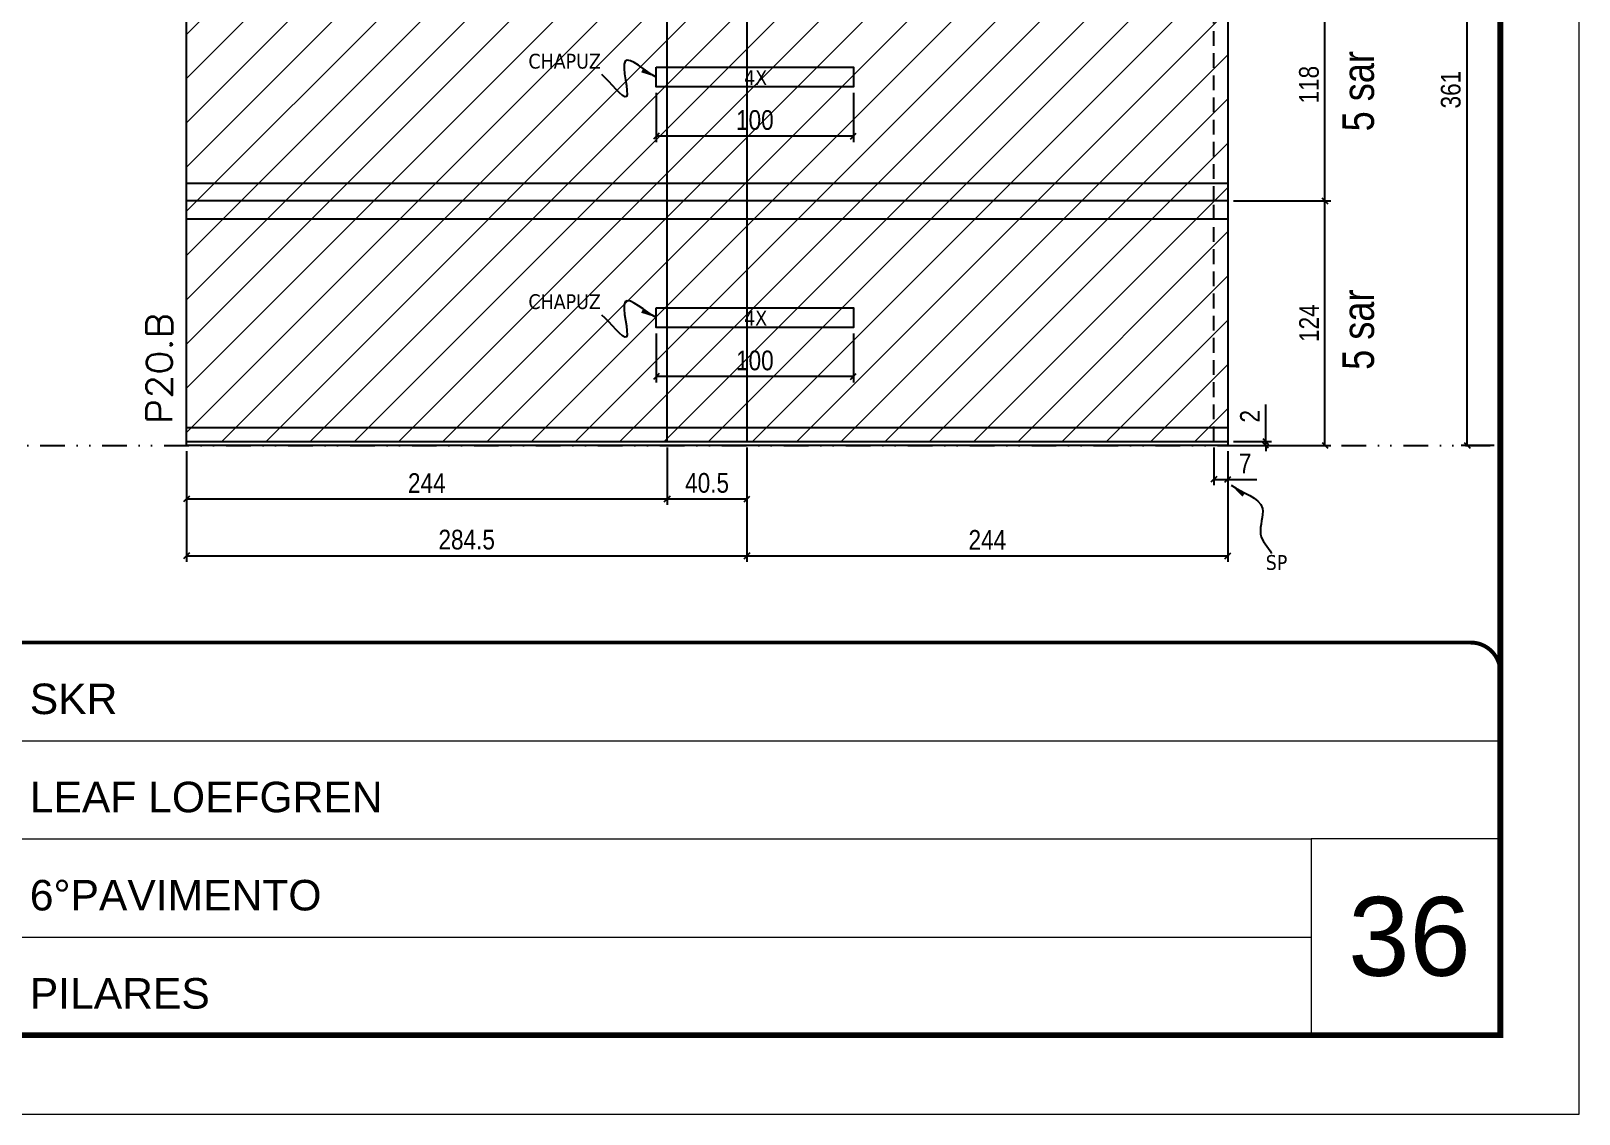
# Model space of a CAD drawing. Extents: x 14400 to 27878, y -21631 to 6985.
# Drawn here: x 19868 to 20653, y -3254 to -2704 of the extents above; entities that cross this region are included whole.
import ezdxf

# ---------------------------------------------------------------- set-up
doc = ezdxf.new("R2010")
doc.units = 0
for name, pattern in [('CONTINUO', [0]), ('DASHED', [0.75, 0.5, -0.25]), ('DIVIDE2', [0.625, 0.25, -0.125, 0, -0.125, 0, -0.125]), ('HIDDEN', [0.375, 0.25, -0.125])]:
    doc.linetypes.add(name, pattern=pattern)
for name, color, linetype, lineweight in [('CARIMBO', 255, 'Continuous', 9), ('Folhas', 255, 'Continuous', 9), ('Hachura', 251, 'Continuous', 9), ('SARRAFO DE PRESSAO', 251, 'DASHED', 9), ('Texto Seção', 7, 'Continuous', 15)]:
    doc.layers.add(name, color=color, linetype=linetype, lineweight=lineweight)
for name, color, linetype in [('COTA', 241, 'Continuous'), ('NOMENCLATURA', 7, 'Continuous'), ('Nível', 160, 'Continuous'), ('Painéis', 200, 'Continuous'), ('SARR_2.2x10', 60, 'Continuous'), ('SARR_2.2x7', 40, 'Continuous'), ('Sarrafo de Pressão', 42, 'HIDDEN'), ('texto', 7, 'Continuous')]:
    doc.layers.add(name, color=color, linetype=linetype)
doc.styles.add('ARIAL', font='arial.ttf')
doc.styles.add('ARIAL_NARROW', font='ARIALN.TTF', dxfattribs={"height": 0.2})
doc.styles.add('COTA TECNICA', font='techl___.ttf', dxfattribs={"height": 10})
doc.styles.add('COTA TECNICA-50', font='techl___.ttf', dxfattribs={"height": 10})
doc.styles.add('REGUA-120', font='ROMANS.shx', dxfattribs={"height": 15})
doc.styles.get("Standard").update_dxf_attribs({"font": 'arial.ttf'})
doc.dimstyles.new('COTA PAINEL-50', dxfattribs={"dimtxt": 10, "dimasz": 3, "dimexe": 3, "dimexo": 3, "dimgap": 3, "dimtad": 1, "dimdec": 1, "dimzin": 12, "dimdsep": 46, "dimtxsty": 'COTA TECNICA-50', "dimblk1": 'OBLIQUE', "dimblk2": 'OBLIQUE', "dimsah": 1, "dimcen": 0.9, "dimclrd": 4, "dimclre": 4, "dimclrt": 240, "dimadec": 1, "dimazin": 3, "dimtfac": 1, "dimtdec": 1, "dimtmove": 0, "dimatfit": 3, "dimfxl": 1, "dimtolj": 1, "dimtzin": 12, "dimarcsym": 0})
doc.dimstyles.new('PAINEL', dxfattribs={"dimtxt": 10, "dimasz": 3, "dimexe": 3, "dimexo": 3, "dimgap": 3, "dimtad": 1, "dimdec": 1, "dimzin": 12, "dimdsep": 46, "dimtxsty": 'COTA TECNICA', "dimblk1": 'OBLIQUE', "dimblk2": 'OBLIQUE', "dimsah": 1, "dimcen": 0.9, "dimclrd": 4, "dimclre": 4, "dimclrt": 240, "dimadec": 1, "dimazin": 3, "dimtfac": 1, "dimtdec": 1, "dimtmove": 0, "dimatfit": 3, "dimfxl": 1, "dimtolj": 1, "dimtzin": 12, "dimarcsym": 0})
doc.dimstyles.get("Standard").update_dxf_attribs({"dimtxt": 0.18, "dimasz": 0.18, "dimexe": 0.18, "dimexo": 0.0625, "dimgap": 0.09, "dimtad": 0, "dimtih": 1, "dimtoh": 1, "dimdec": 4, "dimzin": 0, "dimdsep": 46, "dimtxsty": 'Standard', "dimcen": 0.09, "dimadec": 0, "dimazin": 0, "dimtfac": 1, "dimtdec": 4, "dimtofl": 0, "dimtmove": 0, "dimatfit": 3, "dimfxl": 1, "dimtolj": 1, "dimtzin": 0, "dimarcsym": 0})

# ---------------------------------------------------------------- blocks, each defined once
blk = doc.blocks.new('9999999999')
at = {"color": 30, "linetype": 'CONTINUO'}
for p, q in [((98564.56, 34379.64), (99583.98, 34379.64)), ((98564.56, 34329.83), (99487.98, 34329.83)), ((99583.98, 34329.83), (99487.98, 34329.83)), ((99487.98, 34329.83), (99487.98, 34230.21)), ((98564.56, 34280.02), (99487.98, 34280.02))]:
    blk.add_line(p, q, dxfattribs=at)
at = {"color": 30, "linetype": 'CONTINUO', "const_width": 2}
blk.add_lwpolyline([(99583.98, 34230.21), (99583.98, 34414.45, 0.414214), (99568.98, 34429.45), (98228.98, 34429.45, 0.414214), (98213.98, 34414.45), (98213.98, 34245.21, 0.414214), (98228.98, 34230.21), (99583.98, 34230.21)], format="xyb", dxfattribs=at)
at = {"layer": 'Folhas'}
blk.add_lwpolyline([(98138.98, 34190.21), (99623.98, 34190.21), (99623.98, 35240.21), (98138.98, 35240.21)], close=True, dxfattribs=at)
at = {"layer": 'Folhas', "color": 30, "const_width": 3}
blk.add_lwpolyline([(98213.98, 34230.21), (99583.98, 34230.21), (99583.98, 35200.21), (98213.98, 35200.21)], close=True, dxfattribs=at)
at = {"color": 7, "linetype": 'Continuous', "ltscale": 5, "style": 'ARIAL'}
for s, height, p in [('SKR', 15.483, (98837.68, 34393.13)), ('LEAF LOEFGREN', 15.4829, (98837.68, 34343.32)), ('6°PAVIMENTO', 15.4829, (98837.68, 34293.51)), ('PILARES', 15.483, (98837.68, 34243.7))]:
    blk.add_text(s, height=height, dxfattribs=at).set_placement(p)
blk = doc.blocks.new('_Oblique')
at = {"color": 0, "linetype": 'ByBlock', "lineweight": -2}
blk.add_line((-0.5, -0.5), (0.5, 0.5), dxfattribs=at)
blk = doc.blocks.new('*D3401')
at = {"layer": 'COTA', "color": 4, "lineweight": -2, "transparency": 16777216}
for p, q in [((20468.16, -2915.59), (20468.16, -2934.83)), ((20475.16, -2917.59), (20475.16, -2934.83)), ((20468.16, -2931.83), (20475.16, -2931.83)), ((20475.16, -2931.83), (20489.89, -2931.83))]:
    blk.add_line(p, q, dxfattribs=at)
at = {"layer": 'Defpoints', "color": 0, "transparency": 16777216}
for p in [(20468.16, -2912.59), (20475.16, -2914.59), (20475.16, -2931.83)]:
    blk.add_point(p, dxfattribs=at)
at = {"layer": 'COTA', "color": 4, "lineweight": -2, "transparency": 16777216, "xscale": 3, "yscale": 3, "zscale": 3, "rotation": 180}
blk.add_blockref('_Oblique', (20468.16, -2931.83), dxfattribs=at)
at = {"layer": 'COTA', "color": 4, "lineweight": -2, "transparency": 16777216, "xscale": 3, "yscale": 3, "zscale": 3}
blk.add_blockref('_Oblique', (20475.16, -2931.83), dxfattribs=at)
at = {"layer": 'COTA', "color": 240, "transparency": 16777216, "insert": (20484.02, -2923.76), "char_height": 10, "attachment_point": 5, "style": 'COTA TECNICA-50'}
blk.add_mtext('\\A1;7', dxfattribs=at)
blk = doc.blocks.new('*D3402')
at = {"layer": 'COTA', "color": 4, "lineweight": -2, "transparency": 16777216}
for p, q in [((20494.42, -2912.59), (20494.42, -2893.79)), ((20478.16, -2912.59), (20497.42, -2912.59)), ((20478.16, -2914.59), (20497.42, -2914.59)), ((20494.42, -2914.59), (20494.42, -2912.59)), ((20494.42, -2914.59), (20494.42, -2917.59))]:
    blk.add_line(p, q, dxfattribs=at)
at = {"layer": 'Defpoints', "color": 0, "transparency": 16777216}
for p in [(20475.16, -2912.59), (20475.16, -2914.59), (20494.42, -2914.59)]:
    blk.add_point(p, dxfattribs=at)
at = {"layer": 'COTA', "color": 4, "lineweight": -2, "transparency": 16777216, "xscale": 3, "yscale": 3, "zscale": 3}
for p, rotation in [((20494.42, -2912.59), 270), ((20494.42, -2914.59), 90)]:
    blk.add_blockref('_Oblique', p, dxfattribs=dict(at, rotation=rotation))
at = {"layer": 'COTA', "color": 240, "transparency": 16777216, "insert": (20486.42, -2899.84), "char_height": 10, "attachment_point": 5, "rotation": 90, "style": 'COTA TECNICA-50'}
blk.add_mtext('\\A1;2', dxfattribs=at)
blk = doc.blocks.new('*D3403')
at = {"layer": 'COTA', "color": 4, "lineweight": -2, "transparency": 16777216}
for p, q in [((20478.16, -2790.59), (20527.52, -2790.59)), ((20524.52, -2914.59), (20524.52, -2790.59)), ((20478.16, -2914.59), (20527.52, -2914.59))]:
    blk.add_line(p, q, dxfattribs=at)
at = {"layer": 'Defpoints', "color": 0, "transparency": 16777216}
for p in [(20475.16, -2790.59), (20524.52, -2790.59), (20475.16, -2914.59)]:
    blk.add_point(p, dxfattribs=at)
at = {"layer": 'COTA', "color": 4, "lineweight": -2, "transparency": 16777216, "xscale": 3, "yscale": 3, "zscale": 3}
for p, rotation in [((20524.52, -2790.59), 90), ((20524.52, -2914.59), 270)]:
    blk.add_blockref('_Oblique', p, dxfattribs=dict(at, rotation=rotation))
at = {"layer": 'COTA', "color": 240, "transparency": 16777216, "insert": (20516.45, -2852.59), "char_height": 10, "attachment_point": 5, "rotation": 90, "style": 'COTA TECNICA'}
blk.add_mtext('\\A1;124', dxfattribs=at)
blk = doc.blocks.new('*D3404')
at = {"layer": 'COTA', "color": 4, "linetype": 'ByBlock', "lineweight": -2, "transparency": 16777216}
for p, q in [((20185.16, -2857.75), (20185.16, -2882.67)), ((20285.16, -2857.75), (20285.16, -2882.67)), ((20285.16, -2879.67), (20185.16, -2879.67))]:
    blk.add_line(p, q, dxfattribs=at)
at = {"layer": 'Defpoints', "color": 0, "linetype": 'ByBlock', "transparency": 16777216}
for p in [(20185.16, -2854.75), (20285.16, -2854.75), (20185.16, -2879.67)]:
    blk.add_point(p, dxfattribs=at)
at = {"layer": 'COTA', "color": 4, "linetype": 'ByBlock', "lineweight": -2, "transparency": 16777216, "xscale": 3, "yscale": 3, "zscale": 3, "rotation": 180}
blk.add_blockref('_Oblique', (20185.16, -2879.67), dxfattribs=at)
at = {"layer": 'COTA', "color": 4, "linetype": 'ByBlock', "lineweight": -2, "transparency": 16777216, "xscale": 3, "yscale": 3, "zscale": 3}
blk.add_blockref('_Oblique', (20285.16, -2879.67), dxfattribs=at)
at = {"layer": 'COTA', "color": 240, "linetype": 'ByBlock', "transparency": 16777216, "insert": (20235.16, -2871.57), "char_height": 10, "attachment_point": 5, "style": 'COTA TECNICA'}
blk.add_mtext('\\A1;100', dxfattribs=at)
blk = doc.blocks.new('*D3405')
at = {"layer": 'COTA', "color": 4, "lineweight": -2, "transparency": 16777216}
for p, q in [((19946.66, -2917.59), (19946.66, -2973.61)), ((20231.16, -2915.59), (20231.16, -2973.61)), ((19946.66, -2970.61), (20231.16, -2970.61))]:
    blk.add_line(p, q, dxfattribs=at)
at = {"layer": 'Defpoints', "color": 0, "transparency": 16777216}
for p in [(19946.66, -2914.59), (20231.16, -2912.59), (20231.16, -2970.61)]:
    blk.add_point(p, dxfattribs=at)
at = {"layer": 'COTA', "color": 4, "lineweight": -2, "transparency": 16777216, "xscale": 3, "yscale": 3, "zscale": 3, "rotation": 180}
blk.add_blockref('_Oblique', (19946.66, -2970.61), dxfattribs=at)
at = {"layer": 'COTA', "color": 4, "lineweight": -2, "transparency": 16777216, "xscale": 3, "yscale": 3, "zscale": 3}
blk.add_blockref('_Oblique', (20231.16, -2970.61), dxfattribs=at)
at = {"layer": 'COTA', "color": 240, "transparency": 16777216, "insert": (20088.91, -2962.48), "char_height": 10, "attachment_point": 5, "style": 'COTA TECNICA'}
blk.add_mtext('\\A1;284.5', dxfattribs=at)
blk = doc.blocks.new('*D3406')
at = {"layer": 'COTA', "color": 4, "lineweight": -2, "transparency": 16777216}
for p, q in [((20231.16, -2915.59), (20231.16, -2973.61)), ((20475.16, -2917.59), (20475.16, -2973.61)), ((20231.16, -2970.61), (20475.16, -2970.61))]:
    blk.add_line(p, q, dxfattribs=at)
at = {"layer": 'Defpoints', "color": 0, "transparency": 16777216}
for p in [(20231.16, -2912.59), (20475.16, -2914.59), (20475.16, -2970.61)]:
    blk.add_point(p, dxfattribs=at)
at = {"layer": 'COTA', "color": 4, "lineweight": -2, "transparency": 16777216, "xscale": 3, "yscale": 3, "zscale": 3, "rotation": 180}
blk.add_blockref('_Oblique', (20231.16, -2970.61), dxfattribs=at)
at = {"layer": 'COTA', "color": 4, "lineweight": -2, "transparency": 16777216, "xscale": 3, "yscale": 3, "zscale": 3}
blk.add_blockref('_Oblique', (20475.16, -2970.61), dxfattribs=at)
at = {"layer": 'COTA', "color": 240, "transparency": 16777216, "insert": (20353.16, -2962.54), "char_height": 10, "attachment_point": 5, "style": 'COTA TECNICA'}
blk.add_mtext('\\A1;244', dxfattribs=at)
blk = doc.blocks.new('*D3407')
at = {"layer": 'COTA', "color": 4, "lineweight": -2, "transparency": 16777216}
for p, q in [((19946.66, -2917.59), (19946.66, -2944.8)), ((20190.66, -2915.59), (20190.66, -2944.8)), ((19946.66, -2941.8), (20190.66, -2941.8))]:
    blk.add_line(p, q, dxfattribs=at)
at = {"layer": 'Defpoints', "color": 0, "transparency": 16777216}
for p in [(19946.66, -2914.59), (20190.66, -2912.59), (20190.66, -2941.8)]:
    blk.add_point(p, dxfattribs=at)
at = {"layer": 'COTA', "color": 4, "lineweight": -2, "transparency": 16777216, "xscale": 3, "yscale": 3, "zscale": 3, "rotation": 180}
blk.add_blockref('_Oblique', (19946.66, -2941.8), dxfattribs=at)
at = {"layer": 'COTA', "color": 4, "lineweight": -2, "transparency": 16777216, "xscale": 3, "yscale": 3, "zscale": 3}
blk.add_blockref('_Oblique', (20190.66, -2941.8), dxfattribs=at)
at = {"layer": 'COTA', "color": 240, "transparency": 16777216, "insert": (20068.66, -2933.73), "char_height": 10, "attachment_point": 5, "style": 'COTA TECNICA'}
blk.add_mtext('\\A1;244', dxfattribs=at)
blk = doc.blocks.new('*D3408')
at = {"layer": 'COTA', "color": 4, "lineweight": -2, "transparency": 16777216}
for p, q in [((20190.66, -2915.59), (20190.66, -2944.8)), ((20231.16, -2915.59), (20231.16, -2944.8)), ((20190.66, -2941.8), (20231.16, -2941.8))]:
    blk.add_line(p, q, dxfattribs=at)
at = {"layer": 'Defpoints', "color": 0, "transparency": 16777216}
for p in [(20190.66, -2912.59), (20231.16, -2912.59), (20231.16, -2941.8)]:
    blk.add_point(p, dxfattribs=at)
at = {"layer": 'COTA', "color": 4, "lineweight": -2, "transparency": 16777216, "xscale": 3, "yscale": 3, "zscale": 3, "rotation": 180}
blk.add_blockref('_Oblique', (20190.66, -2941.8), dxfattribs=at)
at = {"layer": 'COTA', "color": 4, "lineweight": -2, "transparency": 16777216, "xscale": 3, "yscale": 3, "zscale": 3}
blk.add_blockref('_Oblique', (20231.16, -2941.8), dxfattribs=at)
at = {"layer": 'COTA', "color": 240, "transparency": 16777216, "insert": (20210.91, -2933.69), "char_height": 10, "attachment_point": 5, "style": 'COTA TECNICA'}
blk.add_mtext('\\A1;40.5', dxfattribs=at)
blk = doc.blocks.new('*D3412')
at = {"layer": 'COTA', "color": 4, "lineweight": -2, "transparency": 16777216}
for p, q in [((20478.16, -2672.59), (20527.52, -2672.59)), ((20524.52, -2790.59), (20524.52, -2672.59)), ((20478.16, -2790.59), (20527.52, -2790.59))]:
    blk.add_line(p, q, dxfattribs=at)
at = {"layer": 'Defpoints', "color": 0, "transparency": 16777216}
for p in [(20475.16, -2672.59), (20524.52, -2672.59), (20475.16, -2790.59)]:
    blk.add_point(p, dxfattribs=at)
at = {"layer": 'COTA', "color": 4, "lineweight": -2, "transparency": 16777216, "xscale": 3, "yscale": 3, "zscale": 3}
for p, rotation in [((20524.52, -2672.59), 90), ((20524.52, -2790.59), 270)]:
    blk.add_blockref('_Oblique', p, dxfattribs=dict(at, rotation=rotation))
at = {"layer": 'COTA', "color": 240, "transparency": 16777216, "insert": (20516.43, -2731.59), "char_height": 10, "attachment_point": 5, "rotation": 90, "style": 'COTA TECNICA'}
blk.add_mtext('\\A1;118', dxfattribs=at)
blk = doc.blocks.new('*D3413')
at = {"layer": 'COTA', "color": 4, "linetype": 'ByBlock', "lineweight": -2, "transparency": 16777216}
for p, q in [((20185.16, -2735.75), (20185.16, -2760.67)), ((20285.16, -2735.75), (20285.16, -2760.67)), ((20285.16, -2757.67), (20185.16, -2757.67))]:
    blk.add_line(p, q, dxfattribs=at)
at = {"layer": 'Defpoints', "color": 0, "linetype": 'ByBlock', "transparency": 16777216}
for p in [(20185.16, -2732.75), (20285.16, -2732.75), (20185.16, -2757.67)]:
    blk.add_point(p, dxfattribs=at)
at = {"layer": 'COTA', "color": 4, "linetype": 'ByBlock', "lineweight": -2, "transparency": 16777216, "xscale": 3, "yscale": 3, "zscale": 3, "rotation": 180}
blk.add_blockref('_Oblique', (20185.16, -2757.67), dxfattribs=at)
at = {"layer": 'COTA', "color": 4, "linetype": 'ByBlock', "lineweight": -2, "transparency": 16777216, "xscale": 3, "yscale": 3, "zscale": 3}
blk.add_blockref('_Oblique', (20285.16, -2757.67), dxfattribs=at)
at = {"layer": 'COTA', "color": 240, "linetype": 'ByBlock', "transparency": 16777216, "insert": (20235.16, -2749.57), "char_height": 10, "attachment_point": 5, "style": 'COTA TECNICA'}
blk.add_mtext('\\A1;100', dxfattribs=at)
blk = doc.blocks.new('*D3414')
at = {"layer": 'COTA', "color": 4, "lineweight": -2, "transparency": 16777216}
for p, q in [((20610.47, -2553.59), (20593.63, -2553.59)), ((20596.63, -2914.59), (20596.63, -2553.59)), ((20610.47, -2914.59), (20593.63, -2914.59))]:
    blk.add_line(p, q, dxfattribs=at)
at = {"layer": 'Defpoints', "color": 0, "transparency": 16777216}
for p in [(20596.63, -2553.59), (20613.47, -2553.59), (20613.47, -2914.59)]:
    blk.add_point(p, dxfattribs=at)
at = {"layer": 'COTA', "color": 4, "lineweight": -2, "transparency": 16777216, "xscale": 3, "yscale": 3, "zscale": 3}
for p, rotation in [((20596.63, -2553.59), 90), ((20596.63, -2914.59), 270)]:
    blk.add_blockref('_Oblique', p, dxfattribs=dict(at, rotation=rotation))
at = {"layer": 'COTA', "color": 240, "transparency": 16777216, "insert": (20588.41, -2734.09), "char_height": 10, "attachment_point": 5, "rotation": 90, "style": 'COTA TECNICA'}
blk.add_mtext('\\A1;361', dxfattribs=at)

msp = doc.modelspace()

# ---------------------------------------------------------------- hatches: boundary and pattern name
at = {"layer": 'Hachura'}
h = msp.add_hatch(dxfattribs=at)
h.set_pattern_fill('ANSI31', color=256, scale=5)
h.paths.add_polyline_path([(20231.16, -2553.59), (20018.16, -2553.59), (20018.16, -2617.59), (20231.16, -2617.59)])
h.paths.add_polyline_path([(20276.16, -2553.59), (20231.16, -2553.59), (20231.16, -2617.59), (20276.16, -2617.59)])
h.paths.add_polyline_path([(20441.16, -2567.59), (20303.16, -2567.59), (20303.16, -2617.59), (20231.16, -2617.59), (20231.16, -2653.59), (20475.16, -2653.59), (20475.16, -2617.59), (20441.16, -2617.59)])
h.paths.add_polyline_path([(20475.16, -2653.59), (20231.16, -2653.59), (20231.16, -2672.59), (20475.16, -2672.59)])
h.paths.add_polyline_path([(20231.16, -2617.59), (20190.66, -2617.59), (20190.66, -2653.59), (20231.16, -2653.59)])
h.paths.add_polyline_path([(20231.16, -2653.59), (20190.66, -2653.59), (20190.66, -2672.59), (20231.16, -2672.59)])
h.paths.add_polyline_path([(20190.66, -2653.59), (19946.66, -2653.59), (19946.66, -2672.59), (20190.66, -2672.59)])
h.paths.add_polyline_path([(20190.66, -2617.59), (20018.16, -2617.59), (19991.16, -2617.59), (19991.16, -2569.59), (19946.66, -2569.59), (19946.66, -2653.59), (20190.66, -2653.59)])
h.paths.add_polyline_path([(20190.66, -2672.59), (19946.66, -2672.59), (19946.66, -2790.59), (20190.66, -2790.59)])
h.paths.add_polyline_path([(20231.16, -2672.59), (20190.66, -2672.59), (20190.66, -2790.59), (20231.16, -2790.59)])
h.paths.add_polyline_path([(20475.16, -2672.59), (20231.16, -2672.59), (20231.16, -2790.59), (20475.16, -2790.59)])
h.paths.add_polyline_path([(20475.16, -2790.59), (20231.16, -2790.59), (20231.16, -2912.59), (20475.16, -2912.59)])
h.paths.add_polyline_path([(20231.16, -2790.59), (20190.66, -2790.59), (20190.66, -2912.59), (20231.16, -2912.59)])
h.paths.add_polyline_path([(20190.66, -2790.59), (19946.66, -2790.59), (19946.66, -2912.59), (20190.66, -2912.59)])

# ---------------------------------------------------------------- linework, layer by layer
at = {"layer": 'Nível', "color": 4, "linetype": 'DIVIDE2', "ltscale": 50}
msp.add_line((19243.47, -2914.59), (20613.47, -2914.59), dxfattribs=at)
at = {"layer": 'Painéis'}
for p, q in [((20231.16, -2553.59), (20231.16, -2912.59)), ((19946.66, -2912.59), (19946.66, -2569.59)), ((20190.66, -2912.59), (20190.66, -2617.59)), ((20475.16, -2617.59), (20475.16, -2912.59)), ((20475.16, -2790.59), (19946.66, -2790.59))]:
    msp.add_line(p, q, dxfattribs=at)
msp.add_lwpolyline([(19946.66, -2912.59), (20475.16, -2912.59), (20475.16, -2914.59), (19946.66, -2914.59)], close=True, dxfattribs=at)
at = {"layer": 'SARR_2.2x10'}
for points in [[(20185.16, -2722.75), (20285.16, -2722.75), (20285.16, -2732.75), (20185.16, -2732.75)], [(20185.16, -2844.75), (20285.16, -2844.75), (20285.16, -2854.75), (20185.16, -2854.75)]]:
    msp.add_lwpolyline(points, close=True, dxfattribs=at)
at = {"layer": 'SARR_2.2x7'}
for p, q in [((19946.66, -2781.59), (20231.16, -2781.59)), ((20231.16, -2781.59), (20475.16, -2781.59)), ((19946.66, -2799.59), (20231.16, -2799.59)), ((20231.16, -2799.59), (20475.16, -2799.59)), ((19946.66, -2905.59), (20231.16, -2905.59)), ((20231.16, -2905.59), (20475.16, -2905.59))]:
    msp.add_line(p, q, dxfattribs=at)
at = {"layer": 'Sarrafo de Pressão', "ltscale": 30}
for p, q in [((20468.16, -2790.59), (20468.16, -2672.59)), ((20468.16, -2912.59), (20468.16, -2790.59))]:
    msp.add_line(p, q, dxfattribs=at)

# ---------------------------------------------------------------- block references
at = {"layer": 'SARRAFO DE PRESSAO', "color": 6, "linetype": 'ByBlock'}
msp.add_blockref('9999999999', (-78970.51, -37444.08), dxfattribs=at)

# ---------------------------------------------------------------- texts
at = {"layer": 'CARIMBO', "style": 'ARIAL'}
msp.add_text('36', height=40, dxfattribs=at).set_placement((20536.33, -3183.73))
at = {"layer": 'NOMENCLATURA', "style": 'ARIAL_NARROW'}
for p in [(20549.4, -2755.27), (20549.4, -2876.27)]:
    msp.add_text('5 sar', height=16, rotation=90, dxfattribs=at).set_placement(p)
at = {"layer": 'texto', "color": 0, "char_height": 7.5, "attachment_point": 5}
for s, insert in [('{\\fTahoma|b0|i0|c0|p34;\\C4;CHAPUZ}', (20138.61, -2719.73)), ('{\\fTahoma|b0|i0|c0|p34;\\C4;4X}', (20235.55, -2728.04)), ('{\\fTahoma|b0|i0|c0|p34;\\C4;CHAPUZ}', (20138.61, -2841.73)), ('{\\fTahoma|b0|i0|c0|p34;\\C4;4X}', (20235.55, -2850.04)), ('{\\fTahoma|b0|i0|c0|p34;\\C4;SP}', (20499.93, -2974.08))]:
    msp.add_mtext(s, dxfattribs=dict(at, insert=insert))
at = {"layer": 'Texto Seção', "style": 'REGUA-120', "width": 1.1}
msp.add_text('P20.B', height=13, rotation=90, dxfattribs=at).set_placement((19939.41, -2903.83))

# ---------------------------------------------------------------- dimensions: what is measured, and where the dimension line sits
at = {"layer": 'COTA'}
for base, p1, p2, picture, middle in [((20596.63, -2553.59), (20613.47, -2914.59), (20613.47, -2553.59), '*D3414', (20588.41, -2734.09)), ((20524.52, -2672.59), (20475.16, -2790.59), (20475.16, -2672.59), '*D3412', (20516.43, -2731.59)), ((20524.52, -2790.59), (20475.16, -2914.59), (20475.16, -2790.59), '*D3403', (20516.45, -2852.59))]:
    dim = msp.add_linear_dim(base=base, p1=p1, p2=p2, angle=90, dimstyle='PAINEL', dxfattribs=at)
    dim.commit()
    dim.dimension.update_dxf_attribs({"geometry": picture, "text_midpoint": middle})
at = {"layer": 'COTA', "linetype": 'ByBlock'}
for base, p1, p2, picture, middle in [((20185.16, -2757.67), (20285.16, -2732.75), (20185.16, -2732.75), '*D3413', (20235.16, -2749.57)), ((20185.16, -2879.67), (20285.16, -2854.75), (20185.16, -2854.75), '*D3404', (20235.16, -2871.57))]:
    dim = msp.add_linear_dim(base=base, p1=p1, p2=p2, dimstyle='PAINEL', dxfattribs=at)
    dim.commit()
    dim.dimension.update_dxf_attribs({"geometry": picture, "text_midpoint": middle})
at = {"layer": 'COTA'}
dim = msp.add_linear_dim(base=(20494.42, -2914.59), p1=(20475.16, -2912.59), p2=(20475.16, -2914.59), angle=90, dimstyle='COTA PAINEL-50', dxfattribs=at)
dim.commit()
dim.dimension.update_dxf_attribs({"geometry": '*D3402', "text_midpoint": (20494.42, -2899.84), "dimtype": 160})
for base, p1, p2, dimstyle, picture, middle in [((20231.16, -2970.61), (19946.66, -2914.59), (20231.16, -2912.59), 'PAINEL', '*D3405', (20088.91, -2962.48)), ((20190.66, -2941.8), (19946.66, -2914.59), (20190.66, -2912.59), 'PAINEL', '*D3407', (20068.66, -2933.73)), ((20475.16, -2931.83), (20468.16, -2912.59), (20475.16, -2914.59), 'COTA PAINEL-50', '*D3401', (20484.02, -2923.76))]:
    dim = msp.add_linear_dim(base=base, p1=p1, p2=p2, dimstyle=dimstyle, dxfattribs=at)
    dim.commit()
    dim.dimension.update_dxf_attribs({"geometry": picture, "text_midpoint": middle})
for base, p1, p2, picture, middle in [((20231.16, -2941.8), (20190.66, -2912.59), (20231.16, -2912.59), '*D3408', (20210.91, -2933.69)), ((20475.16, -2970.61), (20231.16, -2912.59), (20475.16, -2914.59), '*D3406', (20353.16, -2962.54))]:
    dim = msp.add_linear_dim(base=base, p1=p1, p2=p2, dimstyle='PAINEL', override={"dimtmove": 1}, dxfattribs=at)
    dim.commit()
    dim.dimension.update_dxf_attribs({"geometry": picture, "text_midpoint": middle})

# ---------------------------------------------------------------- leaders
at = {"layer": 'COTA', "path_type": 1}
for points in [[(20185.16, -2727.75), (20169.37, -2719.73), (20169.96, -2737.6), (20157.52, -2726.46)], [(20185.16, -2849.75), (20169.37, -2841.73), (20169.96, -2859.6), (20157.52, -2848.46)], [(20476.99, -2934.77), (20492.77, -2946.61), (20491.85, -2959.61), (20497.4, -2969.39)]]:
    msp.add_leader(points, dimstyle='Standard', override={"dimasz": 8}, dxfattribs=at)

doc.saveas('drawing.dxf')
